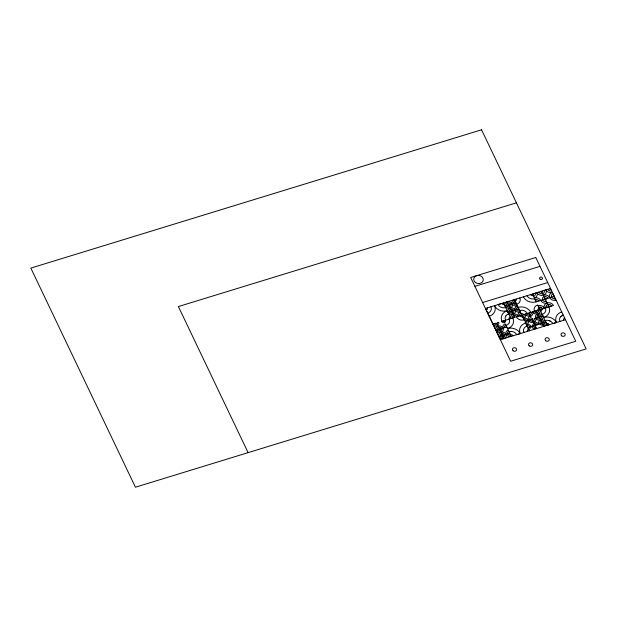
<?xml version="1.0" encoding="UTF-8"?>
<svg xmlns="http://www.w3.org/2000/svg" width="617" height="617" viewBox="0 0 617 617"><rect width="100%" height="100%" fill="white"/><g stroke="black" fill="none" stroke-linecap="round" stroke-linejoin="round"><path stroke-width="0.93" d="M509.303 310.86L509.465 311.832A2.352 1.974 8.4 0 0 513.236 312.688A2.352 1.974 8.4 0 0 512.688 309.441A2.352 1.974 8.4 0 0 509.31 310.86M516.529 308.647L516.529 309.032M553.14 293.962A2.938 2.476 8.4 0 0 551.451 295.45L551.343 295.913A2.938 2.476 8.4 0 0 554.521 298.782L555.377 298.643M526.91 313.644A2.352 1.974 8.4 0 0 531.237 313.837L531.368 313.475A2.352 1.974 8.4 0 0 531.322 312.51L531.322 312.51M546.238 307.713A2.931 2.468 8.4 0 1 546.076 306.263L546.246 305.808A2.931 2.468 8.4 0 1 550.063 304.644L551.205 305.392M546.076 306.263L546.246 305.808M504.521 322.305A1.959 1.65 8.4 0 0 505.585 320.192L505.161 318.719A5.877 4.951 8.4 0 1 505.593 316.39L506.835 314.855L508.77 313.837M505.593 316.39L505.832 315.966M537.33 315.827L537.615 315.542A2.352 1.974 8.4 0 1 541.502 316.459A2.352 1.974 8.4 0 1 538.988 318.966A2.352 1.974 8.4 0 1 537.338 315.827L537.461 315.68M560.02 321.388A5.861 4.936 8.4 0 1 559.604 318.958L559.835 318.033A5.861 4.936 8.4 0 1 560.544 316.783L563.205 315.04L562.156 315.472M560.552 316.768L561.269 316.058M512.241 311.616L511.933 311.793A0.787 0.663 8.4 0 1 510.853 311.161A0.787 0.663 8.4 0 1 511.886 310.552A0.787 0.663 8.4 0 1 512.241 311.616L512.133 311.701M507.259 314.547L507.722 314.269M512.372 317.886L512.372 317.886A2.352 1.974 8.4 0 1 513.305 315.719L513.722 315.542A2.352 1.974 8.4 0 1 516.784 316.752M513.305 315.711L513.722 315.542M487.715 313.135L489.227 312.433A5.877 4.944 8.4 0 0 491.101 307.274L490.901 306.788M489.204 316.259L490.114 315.935A9.787 8.237 8.4 0 0 494.51 305.685L494.942 306.464A9.787 8.237 8.4 0 0 506.333 310.953M522.738 317.069L523.347 316.791A2.352 1.982 8.4 0 0 524.01 314.531M508.408 328.229L507.506 328.553L508.447 328.306A9.787 8.237 8.4 0 0 513.136 318.781L512.812 317.971M525.576 323.007L524.666 323.331A9.787 8.237 8.4 0 0 519.938 332.771L520.262 333.589L516.653 334.699A5.885 4.951 8.4 0 0 511.277 331.398M525.723 323.316L526.324 323.038A2.352 1.982 8.4 0 0 523.933 319.575M561.709 311.917L560.807 312.241A9.787 8.237 8.4 0 0 556.071 321.681L556.403 322.498L552.793 323.609A5.854 4.921 8.4 0 0 551.043 321.565L548.544 320.454A5.854 4.921 8.4 0 0 546.269 320.346L545.135 320.585M527.065 326.131L526.016 326.563A5.815 4.89 8.4 0 0 524.751 327.488A5.892 4.959 8.4 0 0 523.455 331.013L523.879 332.478M516.429 202.823L178.39 306.556L248.111 452.639M474.982 286.303L539.968 266.359M482.718 302.515L547.703 282.571M550.557 288.486L485.517 308.438L500.418 339.674L565.442 319.722M505.038 306.032L506.488 305.585M507.93 305.145L515.881 302.7M523.424 296.808L523.856 297.595A9.787 8.237 8.4 0 0 535.24 302.083L554.259 296.299M508.022 312.279L518.866 308.947M492.937 324.072L495.829 323.185A0.787 0.656 8.4 0 0 496.847 323.586L504.004 338.579M521.843 315.194L516.421 316.86A5.877 4.944 8.4 0 0 524.08 319.884M531.33 319.452A0.787 0.663 8.4 0 0 532.355 319.853A0.787 0.663 8.4 0 0 532.779 319.004A0.787 0.663 8.4 0 0 531.754 318.603L535.039 325.475L538.649 324.365A3.918 3.293 8.4 0 1 540.77 320.13A3.918 3.293 8.4 0 1 545.868 322.151A3.918 3.293 8.4 0 1 543.754 326.378L536.597 311.384A0.787 0.656 8.4 0 1 535.579 310.983L522.568 314.978A0.787 0.656 8.4 0 1 522.144 315.819M540.662 311.215A1.959 1.65 8.4 0 0 541.718 309.102L534.492 311.315A5.885 4.951 8.4 0 1 537.685 304.96L547.372 325.267L549.176 324.719A1.951 1.643 8.4 0 0 548.12 323.771M495.914 330.319L506.758 326.987M521.126 315.418A0.787 0.656 8.4 0 1 521.55 314.577L524.527 320.817A0.787 0.656 8.4 0 1 525.553 321.226L532.779 319.004M526.903 313.644L528.353 313.205A0.787 0.656 8.4 0 0 529.371 313.606L531.16 317.354A2.352 1.982 8.4 0 0 529.887 319.891A2.352 1.982 8.4 0 0 532.949 321.102A2.352 1.982 8.4 0 0 534.222 318.565L539.281 317.007M542.898 315.896L540.006 316.783A0.787 0.663 8.4 0 1 539.582 317.632A0.787 0.663 8.4 0 1 538.564 317.231A0.787 0.663 8.4 0 1 538.988 316.382M498.898 336.566L509.742 333.234M534.314 325.699L528.53 327.473A0.787 0.656 8.4 0 1 528.106 328.313M542.266 323.254L538.649 324.365A3.918 3.301 8.4 0 0 533.543 322.359A3.918 3.293 8.4 0 1 528.445 320.339A3.918 3.301 8.4 0 0 523.339 318.326A3.918 3.301 8.4 0 0 525.46 314.092M542.983 323.03L545.875 322.143M556.118 300.201A4.897 4.118 8.4 0 1 549.739 297.687A4.897 4.118 8.4 0 0 543.353 295.173A4.897 4.118 8.4 0 1 536.975 292.651L535.17 293.206A2.938 2.476 8.4 0 1 533.582 296.376M549.739 297.687A4.897 4.118 8.4 0 1 552.4 292.404A4.897 4.118 8.4 0 1 546.014 289.874L544.209 290.43A2.938 2.468 8.4 0 1 544.364 291.887L544.202 292.335A2.938 2.468 8.4 0 1 542.613 293.607M516.784 316.752L518.234 316.305A3.918 3.293 8.4 0 0 513.128 314.292A3.918 3.293 8.4 0 0 511.007 318.526M542.628 308.824L544.433 308.269A4.897 4.118 8.4 0 1 547.086 302.978L547.557 302.854A4.897 4.118 8.4 0 1 553.464 305.5L540.816 309.379A0.979 0.825 8.4 0 0 539.543 308.87L538.795 307.312A2.931 2.468 8.4 0 1 540.222 307.197L541.541 307.652A2.931 2.468 8.4 0 1 542.621 308.816M534.738 324.851L535.039 324.812A0.779 0.656 8.4 0 1 535.757 325.761A0.779 0.656 8.4 0 1 534.484 325.915A0.779 0.656 8.4 0 1 534.738 324.851L535.039 324.812M516.776 304.574L515.866 304.69A2.345 1.974 8.4 0 1 514.408 304.189L514.077 303.896A2.345 1.974 8.4 0 1 514.994 300.841M545.042 298.25L544.85 298.289A0.979 0.825 8.4 0 0 544.58 299.661A0.979 0.825 8.4 0 0 546.184 299.276A0.979 0.825 8.4 0 0 544.919 298.273L541.495 291.263M544.942 298.266L549.284 307.69A9.787 8.237 8.4 0 1 544.541 317.13L543.639 317.462L544.587 317.215A9.787 8.237 8.4 0 1 555.971 321.719L556.403 322.498M518.118 307.389L519.059 307.143A9.787 8.237 8.4 0 1 530.45 311.647L530.882 312.426M547.935 298.242A2.938 2.476 8.4 0 0 547.48 297.587L546.6 296.939A2.938 2.476 8.4 0 0 542.351 298.458A2.938 2.476 8.4 0 0 545.482 301.559L546.338 301.412M519.607 310.513L520.177 310.366A5.877 4.944 8.4 0 1 527.003 313.074L527.265 313.536M508.994 331.676L511.277 331.398M510.483 334.8L510.861 334.715A1.959 1.65 8.4 0 1 512.85 335.509L513.036 335.802M555.092 298.713L554.521 298.782M546.06 301.489L545.482 301.559M538.896 301.011A2.931 2.468 8.4 0 0 538.032 299.993L536.497 299.392A2.931 2.468 8.4 0 0 535.07 299.5L536.003 301.027A0.979 0.825 8.4 0 1 537.091 301.566M540.222 307.197L540.777 307.32M548.544 320.454L549.624 320.778M546.623 323.709A1.951 1.643 8.4 0 1 547.765 323.663L548.12 323.771M537.206 324.812A2.352 1.974 8.4 0 0 534.145 323.609A2.352 1.974 8.4 0 0 532.872 326.146L534.137 327.272A2.352 1.974 8.4 0 0 535.934 327.349M500.341 336.118L501.613 337.252A2.352 1.974 8.4 0 0 504.814 335.178L504.451 334.422A2.352 1.974 8.4 0 0 500.348 336.118M541.04 307.405L541.541 307.652M550.133 321.01L550.611 321.272M544.209 322.228L544.433 322.591A2.352 1.974 8.4 0 1 543.161 325.128A2.352 1.974 8.4 0 1 540.16 324.048A2.352 1.974 8.4 0 1 541.086 321.496A2.352 1.974 8.4 0 1 544.209 322.228L544.333 322.406M501.474 328.175L501.837 328.93A2.352 1.974 8.4 0 1 499.068 331.136A2.352 1.974 8.4 0 1 497.58 328.02A2.352 1.974 8.4 0 1 501.474 328.182L501.837 328.93M504.451 334.422L504.814 335.178M520.262 333.589L519.838 332.802A9.787 8.237 8.4 0 0 508.447 328.313M507.567 333.905L508.84 335.031A2.352 1.974 8.4 0 0 510.637 335.108M532.463 294.039L536.188 301.844M529.964 314.855L530.566 316.105A3.918 3.293 8.4 0 0 532.687 311.87M535.039 325.475L536.528 328.599A3.918 3.301 8.4 0 1 531.422 326.586A3.918 3.293 8.4 0 0 526.316 324.565A3.918 3.301 8.4 0 0 528.437 320.339A3.918 3.293 8.4 0 1 530.574 316.105M514.393 299.577L521.103 313.637A1.959 1.65 8.4 0 1 523.648 314.647M529.301 330.812L525.129 322.066A0.787 0.656 8.4 0 0 525.553 321.226M507.166 301.798L507.76 303.047M508.354 304.297L514.617 317.416L515.342 317.192A0.787 0.663 8.4 0 0 514.316 316.791A0.787 0.663 8.4 0 0 513.892 317.639L501.606 321.411A2.352 1.982 8.4 0 0 504.667 322.614L503.773 320.74M503.549 302.908L510.259 316.961A1.959 1.65 8.4 0 0 509.195 319.082A5.877 4.944 8.4 0 1 506.009 325.429M501.968 321.295L501.636 320.485A9.787 8.237 8.4 0 1 506.372 311.045M500.279 329.054L500.256 328.984A0.787 0.663 8.4 0 0 498.96 328.73A0.787 0.663 8.4 0 0 499.269 329.825A0.787 0.663 8.4 0 0 500.31 329.177L500.31 329.185M523.679 331.992L523.455 331.013M551.652 290.831A2.938 2.476 8.4 0 1 547.819 289.319M546.014 289.874A4.897 4.118 8.4 0 1 543.361 295.165M550.904 289.273A0.979 0.825 8.4 0 1 549.624 288.771M547.086 302.978A4.897 4.118 8.4 0 1 540.708 300.456A4.897 4.118 8.4 0 0 534.322 297.942A4.897 4.118 8.4 0 0 536.975 292.651M542.613 293.607A2.938 2.476 8.4 0 1 538.788 292.096M542.397 290.985A0.979 0.825 8.4 0 1 541.873 292.042A0.979 0.825 8.4 0 1 540.592 291.54M533.366 293.761A0.979 0.825 8.4 0 1 532.833 294.818M554.629 297.078A0.979 0.825 8.4 0 1 553.356 296.576A0.979 0.825 8.4 0 1 553.889 295.52M551.189 305.4A2.931 2.468 8.4 0 1 551.644 306.055M548.043 307.158A0.979 0.825 8.4 0 1 548.575 306.101A0.979 0.825 8.4 0 1 549.855 306.603M538.055 305.747A4.897 4.118 8.4 0 1 544.433 308.269M539.914 309.657A3.918 3.293 8.4 0 1 537.793 313.883A3.918 3.293 8.4 0 1 532.695 311.87M514.393 299.584A3.918 3.301 8.4 0 0 512.272 303.819A3.918 3.301 8.4 0 0 517.37 305.824A3.918 3.301 8.4 0 0 515.249 310.058A3.918 3.301 8.4 0 0 520.355 312.071A3.918 3.301 8.4 0 0 518.241 316.313M516.182 303.325A0.787 0.663 8.4 0 1 515.156 302.924A0.787 0.663 8.4 0 1 515.588 302.083M519.761 310.821A2.352 1.982 8.4 0 1 516.529 309.032M516.529 308.647A2.352 1.982 8.4 0 1 517.971 307.081M519.159 309.572A0.787 0.663 8.4 0 1 518.141 309.171A0.787 0.663 8.4 0 1 518.565 308.33M519.676 315.865A2.352 1.982 8.4 0 1 520.956 313.328M504.074 321.364A0.787 0.656 8.4 0 1 503.056 320.963M496.847 323.586A0.787 0.656 8.4 0 0 497.271 322.737L498.713 322.298A2.352 1.982 8.4 0 1 497.441 324.835A2.352 1.982 8.4 0 1 494.379 323.624M498.035 326.084A3.918 3.301 8.4 0 1 492.937 324.072M503.14 328.097A3.918 3.301 8.4 0 1 505.269 323.863L511.231 336.358A3.918 3.301 8.4 0 1 506.125 334.345A3.918 3.301 8.4 0 1 508.254 330.118M504.59 327.658A2.352 1.982 8.4 0 1 505.863 325.113M507.058 327.612A0.787 0.663 8.4 0 1 506.033 327.211A0.787 0.663 8.4 0 1 506.457 326.362M538.471 310.096A2.352 1.982 8.4 0 1 537.199 312.634A2.352 1.982 8.4 0 1 534.137 311.423M537.021 310.544A0.787 0.656 8.4 0 1 536.597 311.384M530.566 316.105A3.918 3.293 8.4 0 1 525.468 314.084M529.795 312.757A0.787 0.656 8.4 0 1 529.371 313.606M535.672 318.117A3.918 3.293 8.4 0 1 533.551 322.352M526.918 325.822A2.352 1.974 8.4 0 1 529.98 327.025A2.352 1.974 8.4 0 1 528.7 329.563M507.575 333.905A2.352 1.974 8.4 0 1 508.848 331.368M510.035 333.859A0.787 0.663 8.4 0 1 509.017 333.458A0.787 0.663 8.4 0 1 509.441 332.609M534.7 298.721A5.877 4.944 8.4 0 1 527.041 295.697M533.204 295.597A1.959 1.65 8.4 0 1 530.651 294.587M515.141 301.142A1.959 1.65 8.4 0 0 516.306 299.993L516.344 299.677A1.959 1.65 8.4 0 0 516.198 299.021M519.815 297.918A5.877 4.944 8.4 0 1 516.63 304.266M538.109 310.204A1.959 1.65 8.4 0 1 539.173 308.091M545.335 307.991A5.885 4.951 8.4 0 1 544.464 312.981L543.662 313.637A5.885 4.951 8.4 0 1 542.142 314.338M522.591 316.76A1.959 1.65 8.4 0 1 520.038 315.75M505.786 307.59A5.877 4.944 8.4 0 1 498.127 304.567L501.744 303.464A1.959 1.65 8.4 0 0 504.297 304.466M487.283 307.898A1.959 1.65 8.4 0 1 486.227 310.012M563.63 320.277A1.959 1.65 8.4 0 1 564.694 318.164M527.496 331.368A1.959 1.65 8.4 0 1 528.553 329.254M507.274 310.713L506.372 311.037L507.274 310.713M481.568 129.786L30.85 268.094L135.431 487.214L586.15 348.906L481.568 129.786M535.772 257.513L470.671 277.488L510.637 361.23L575.738 341.255L535.772 257.513M502.292 334.807L502.292 334.807A0.787 0.663 8.4 0 0 501.991 335.926A0.787 0.663 8.4 0 0 503.279 335.617A0.787 0.663 8.4 0 0 502.269 334.815M561.701 335.856A2.106 1.774 8.4 0 0 565.149 335.031A2.106 1.774 8.4 0 0 562.434 332.872A2.106 1.774 8.4 0 0 561.701 335.856M545.76 340.746A2.106 1.774 8.4 0 0 549.215 339.921A2.106 1.774 8.4 0 0 546.492 337.761A2.106 1.774 8.4 0 0 545.76 340.746M529.193 345.836A2.106 1.774 8.4 0 0 532.641 345.011A2.106 1.774 8.4 0 0 529.926 342.851A2.106 1.774 8.4 0 0 529.193 345.836M513.12 350.764A2.106 1.774 8.4 0 0 516.576 349.939A2.106 1.774 8.4 0 0 513.853 347.78A2.106 1.774 8.4 0 0 513.12 350.764M475.298 282.393A4.813 4.049 8.4 0 0 483.18 280.504A4.813 4.049 8.4 0 0 476.964 275.568A4.813 4.049 8.4 0 0 475.298 282.393M506.063 307.289A3.918 3.301 8.4 0 0 512.488 305.747A3.918 3.301 8.4 0 0 507.421 301.736A3.918 3.301 8.4 0 0 506.063 307.289M507.105 306.34A2.352 1.974 8.4 0 0 510.953 305.415A2.352 1.974 8.4 0 0 507.914 303.009A2.352 1.974 8.4 0 0 507.105 306.34M508.138 305.392A0.787 0.663 8.4 0 0 509.418 305.083A0.787 0.663 8.4 0 0 508.408 304.281A0.787 0.663 8.4 0 0 508.138 305.392M509.048 313.536A3.918 3.301 8.4 0 0 515.465 311.994A3.918 3.301 8.4 0 0 510.406 307.983A3.918 3.301 8.4 0 0 509.048 313.536M496.94 331.576A3.918 3.293 8.4 0 0 503.356 330.033A3.918 3.293 8.4 0 0 498.297 326.023A3.918 3.293 8.4 0 0 496.94 331.576M499.924 337.823A3.918 3.293 8.4 0 0 506.341 336.28A3.918 3.293 8.4 0 0 501.282 332.27A3.918 3.293 8.4 0 0 499.924 337.823M536.697 319.375A3.918 3.293 8.4 0 0 543.114 317.832A3.918 3.293 8.4 0 0 538.055 313.822A3.918 3.293 8.4 0 0 536.697 319.375M541.749 323.732A0.787 0.656 8.4 0 0 543.029 323.424A0.787 0.656 8.4 0 0 542.019 322.622A0.787 0.656 8.4 0 0 541.749 323.732M540.076 279.154A1.473 1.234 8.4 0 0 542.482 278.575A1.473 1.234 8.4 0 0 540.585 277.072A1.473 1.234 8.4 0 0 540.076 279.154"/></g></svg>
